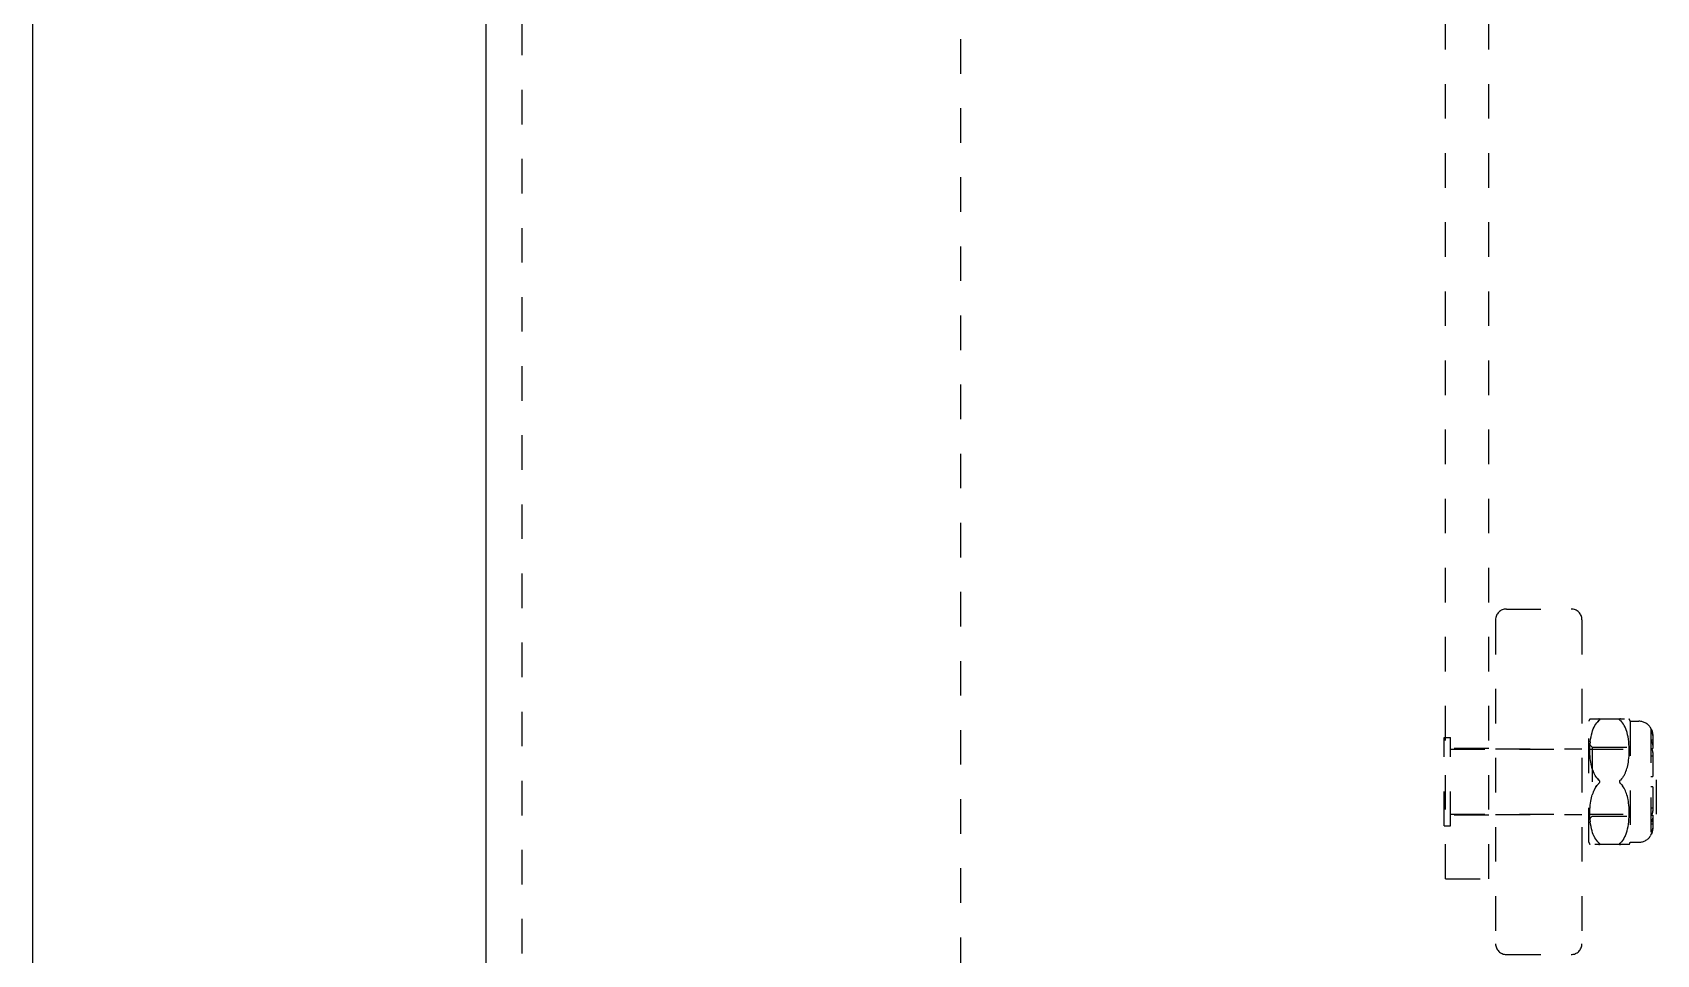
# Model space of a CAD drawing. Header units: inches. Extents: x -15 to 162, y -14 to 102.
# Drawn here: x 72.425 to 77.127, y 46.127 to 48.796 of the extents above; entities that cross this region are included whole.
import ezdxf

# ---------------------------------------------------------------- set-up
doc = ezdxf.new("R2010")
doc.units = ezdxf.units.IN
doc.header["$MEASUREMENT"] = 0
doc.linetypes.add('HIDDEN', pattern=[0.2, 0.1, -0.1])
for name, color, linetype in [('DEFAULT_2', 8, 'HIDDEN'), ('MAIN_OR_RIGHT_DOOR_ASSEMBLY', 7, 'Continuous'), ('SECONDARY_OR_LEFT_DOOR_ASSEMBLY', 7, 'Continuous')]:
    doc.layers.add(name, color=color, linetype=linetype)

# ---------------------------------------------------------------- blocks, each defined once
blk = doc.blocks.new('ENCLOSURE')
at = {"layer": 'DEFAULT_2', "color": 8, "linetype": 'HIDDEN'}
for p, q in [((75.1121, 85.9765), (75.1121, 17.0065)), ((76.5161, 46.3463), (76.5161, 52.5901)), ((76.6411, 46.3463), (76.6411, 52.5901)), ((76.6923, 47.127), (76.8799, 47.127)), ((76.6611, 47.0958), (76.6611, 46.1582)), ((76.9111, 47.0958), (76.9111, 46.1582)), ((76.9311, 46.452), (76.9311, 46.802)), ((76.9342, 46.8089), (77.048, 46.8089)), ((76.9486, 46.7894), (76.9512, 46.7936)), ((76.9512, 46.7936), (76.9539, 46.7974)), ((76.9567, 46.8008), (76.9597, 46.8039)), ((76.9619, 46.8062), (76.9615, 46.8057)), ((77.0218, 46.8045), (77.0224, 46.8039)), ((77.031, 46.7936), (77.0283, 46.7974)), ((77.0335, 46.7895), (77.031, 46.7937)), ((77.0511, 46.802), (77.0511, 46.452)), ((77.0511, 46.802), (77.0761, 46.802)), ((76.5121, 46.499), (76.5121, 46.755)), ((76.5121, 46.755), (76.5301, 46.755)), ((76.5301, 46.499), (76.5301, 46.755)), ((76.9348, 46.7355), (76.9355, 46.743)), ((76.9354, 46.7428), (76.9364, 46.7501)), ((76.9363, 46.7499), (76.9375, 46.7569)), ((76.9374, 46.7566), (76.9388, 46.7632)), ((76.9388, 46.763), (76.9404, 46.7692)), ((76.9403, 46.7691), (76.9421, 46.7749)), ((76.9421, 46.7747), (76.9441, 46.7801)), ((76.9441, 46.78), (76.9463, 46.785)), ((76.9462, 46.7849), (76.9486, 46.7895)), ((77.0359, 46.785), (77.0335, 46.7895)), ((77.0381, 46.7801), (77.0359, 46.785)), ((77.0401, 46.7748), (77.038, 46.7802)), ((77.0418, 46.7692), (77.04, 46.7749)), ((77.0434, 46.7631), (77.0418, 46.7693)), ((77.0447, 46.7568), (77.0433, 46.7633)), ((77.0458, 46.75), (77.0447, 46.757)), ((77.0467, 46.743), (77.0458, 46.7502)), ((77.0473, 46.7358), (77.0467, 46.7432)), ((77.1111, 46.7814), (77.1111, 46.4726)), ((77.1111, 46.7486), (77.1161, 46.7486)), ((77.1122, 46.7447), (77.1111, 46.7462)), ((77.1161, 46.7612), (77.1161, 46.7236)), ((76.6411, 46.7235), (76.5161, 46.7235)), ((76.5301, 46.721), (77.1271, 46.721)), ((76.6611, 46.722), (76.9111, 46.722)), ((76.9311, 46.737), (76.9411, 46.727)), ((76.9342, 46.7209), (76.9344, 46.7284)), ((76.9342, 46.7138), (76.9342, 46.7211)), ((76.9344, 46.707), (76.9342, 46.7141)), ((76.9344, 46.7282), (76.9348, 46.7358)), ((76.9348, 46.7006), (76.9344, 46.7072)), ((76.9353, 46.6944), (76.9348, 46.7007)), ((76.9411, 46.727), (76.9411, 46.527)), ((76.9411, 46.727), (77.1111, 46.727)), ((77.0469, 46.6949), (77.0474, 46.7012)), ((77.0478, 46.7285), (77.0473, 46.736)), ((77.0474, 46.701), (77.0478, 46.7077)), ((77.048, 46.7213), (77.0477, 46.7287)), ((77.0478, 46.7075), (77.048, 46.7144)), ((77.048, 46.7143), (77.048, 46.7215)), ((77.1111, 46.7236), (77.1161, 46.7236)), ((77.1111, 46.7024), (77.1161, 46.7024)), ((77.1154, 46.7378), (77.1148, 46.7396)), ((77.1161, 46.7325), (77.116, 46.7342)), ((77.1161, 46.7113), (77.116, 46.7127)), ((77.1161, 46.7113), (77.1161, 46.642)), ((77.1271, 46.533), (77.1271, 46.721)), ((76.936, 46.6887), (76.9353, 46.6946)), ((76.9367, 46.6833), (76.9359, 46.6888)), ((76.9376, 46.6783), (76.9367, 46.6834)), ((76.9386, 46.6735), (76.9376, 46.6783)), ((76.9397, 46.6691), (76.9386, 46.6736)), ((76.9409, 46.6649), (76.9397, 46.6691)), ((76.9422, 46.6608), (76.9409, 46.6649)), ((77.0331, 46.6455), (77.0351, 46.6494)), ((77.0351, 46.6493), (77.037, 46.6532)), ((77.037, 46.6532), (77.0386, 46.6572)), ((77.0386, 46.6571), (77.0401, 46.6612)), ((77.0401, 46.6611), (77.0414, 46.6653)), ((77.0414, 46.6652), (77.0426, 46.6696)), ((77.0426, 46.6695), (77.0437, 46.674)), ((77.0437, 46.674), (77.0447, 46.6788)), ((77.0446, 46.6787), (77.0455, 46.6839)), ((77.0455, 46.6838), (77.0463, 46.6893)), ((77.0463, 46.6892), (77.0469, 46.695)), ((76.9567, 46.6351), (76.9597, 46.632)), ((76.9603, 46.6314), (76.9597, 46.632)), ((76.9613, 46.6238), (76.9617, 46.6244)), ((77.0224, 46.622), (77.0218, 46.6226)), ((77.0254, 46.6189), (77.0224, 46.622)), ((77.0308, 46.6121), (77.0282, 46.6156)), ((77.0307, 46.6419), (77.0331, 46.6456)), ((77.0331, 46.6084), (77.0307, 46.6121)), ((77.0351, 46.6046), (77.0331, 46.6085)), ((77.037, 46.6008), (77.0351, 46.6047)), ((77.1111, 46.642), (77.1161, 46.642)), ((77.1161, 46.612), (77.1111, 46.612)), ((77.1161, 46.612), (77.1161, 46.5427)), ((76.9348, 46.5533), (76.9353, 46.5596)), ((76.9353, 46.5594), (76.936, 46.5653)), ((76.9359, 46.5652), (76.9367, 46.5707)), ((76.9367, 46.5706), (76.9376, 46.5758)), ((76.9376, 46.5757), (76.9386, 46.5805)), ((76.9386, 46.5804), (76.9397, 46.5849)), ((76.9397, 46.5849), (76.9409, 46.5891)), ((76.9436, 46.5971), (76.9453, 46.601)), ((77.0386, 46.5968), (77.037, 46.6008)), ((77.0401, 46.5928), (77.0386, 46.5969)), ((77.0414, 46.5887), (77.0401, 46.5929)), ((77.0426, 46.5845), (77.0414, 46.5888)), ((77.0437, 46.58), (77.0426, 46.5845)), ((77.0447, 46.5752), (77.0437, 46.58)), ((77.0455, 46.5702), (77.0446, 46.5753)), ((77.0463, 46.5647), (77.0455, 46.5702)), ((77.0469, 46.559), (77.0463, 46.5648)), ((77.0474, 46.5528), (77.0469, 46.5591)), ((76.6411, 46.5305), (76.5161, 46.5305)), ((76.5301, 46.533), (77.1271, 46.533)), ((76.6611, 46.532), (76.9111, 46.532)), ((76.9311, 46.517), (76.9411, 46.527)), ((76.9342, 46.54), (76.9344, 46.547)), ((76.9342, 46.5329), (76.9342, 46.5402)), ((76.9344, 46.5256), (76.9342, 46.5331)), ((76.9344, 46.5468), (76.9348, 46.5534)), ((76.9348, 46.5183), (76.9344, 46.5258)), ((76.9355, 46.511), (76.9348, 46.5185)), ((76.9364, 46.5039), (76.9354, 46.5112)), ((76.9411, 46.527), (77.1111, 46.527)), ((77.0458, 46.5038), (77.0467, 46.511)), ((77.0467, 46.5108), (77.0473, 46.5182)), ((77.0473, 46.518), (77.0478, 46.5255)), ((77.0478, 46.5464), (77.0474, 46.553)), ((77.0477, 46.5253), (77.048, 46.5327)), ((77.048, 46.5396), (77.0478, 46.5465)), ((77.048, 46.5325), (77.048, 46.5398)), ((77.1111, 46.5516), (77.1161, 46.5516)), ((77.1111, 46.5304), (77.1161, 46.5304)), ((77.1148, 46.5356), (77.1154, 46.5374)), ((77.116, 46.541), (77.1161, 46.5427)), ((77.1161, 46.5304), (77.1161, 46.4928)), ((76.5121, 46.499), (76.5301, 46.499)), ((76.9375, 46.4972), (76.9363, 46.5042)), ((76.9388, 46.4908), (76.9374, 46.4974)), ((76.9404, 46.4848), (76.9388, 46.491)), ((76.9421, 46.4791), (76.9403, 46.4849)), ((76.9441, 46.4739), (76.9421, 46.4793)), ((76.9463, 46.469), (76.9441, 46.474)), ((76.9486, 46.4645), (76.9462, 46.4691)), ((76.9512, 46.4604), (76.9486, 46.4646)), ((77.031, 46.4603), (77.0335, 46.4645)), ((77.0335, 46.4645), (77.0359, 46.469)), ((77.0359, 46.469), (77.0381, 46.4739)), ((77.038, 46.4738), (77.0401, 46.4792)), ((77.04, 46.4791), (77.0418, 46.4848)), ((77.0418, 46.4847), (77.0434, 46.4909)), ((77.0433, 46.4907), (77.0447, 46.4972)), ((77.0447, 46.497), (77.0458, 46.504)), ((77.1111, 46.5054), (77.1161, 46.5054)), ((77.048, 46.4451), (76.9342, 46.4451)), ((76.9539, 46.4566), (76.9512, 46.4604)), ((76.9567, 46.4532), (76.9539, 46.4566)), ((76.9567, 46.4532), (76.9597, 46.4501)), ((76.961, 46.4489), (76.9615, 46.4483)), ((77.0224, 46.4501), (77.0254, 46.4532)), ((77.0511, 46.452), (77.0761, 46.452)), ((76.5161, 46.3463), (76.6411, 46.3463)), ((76.6923, 46.127), (76.8799, 46.127))]:
    blk.add_line(p, q, dxfattribs=at)
for points in [[(76.9597, 46.8039), (76.9567, 46.8008), (76.9539, 46.7974)], [(76.9619, 46.8062), (76.9621, 46.8067), (76.9623, 46.8071), (76.9624, 46.8075), (76.9623, 46.8079), (76.9621, 46.8082), (76.9618, 46.8084), (76.9615, 46.8086), (76.961, 46.8088), (76.9604, 46.8088), (76.9597, 46.8089)], [(76.9597, 46.8039), (76.9604, 46.8045), (76.961, 46.8051), (76.9615, 46.8057)], [(76.961, 46.8088), (76.9615, 46.8086), (76.9619, 46.8084), (76.9621, 46.8082), (76.9623, 46.8079), (76.9624, 46.8075), (76.9623, 46.8071), (76.9621, 46.8067), (76.9618, 46.8062)], [(77.0224, 46.8089), (77.0217, 46.8088), (77.0212, 46.8088), (77.0207, 46.8086), (77.0203, 46.8084), (77.02, 46.8082), (77.0198, 46.8079), (77.0198, 46.8075), (77.0199, 46.8071), (77.02, 46.8067), (77.0203, 46.8062), (77.0207, 46.8056), (77.0212, 46.8051)], [(77.0218, 46.8045), (77.0212, 46.8051), (77.0207, 46.8057), (77.0203, 46.8062), (77.02, 46.8067), (77.0198, 46.8072), (77.0198, 46.8076), (77.0199, 46.8079), (77.02, 46.8082), (77.0203, 46.8084), (77.0207, 46.8086), (77.0212, 46.8088), (77.0218, 46.8088)], [(77.0224, 46.8039), (77.0254, 46.8008), (77.0283, 46.7975)], [(77.1161, 46.7612), (77.116, 46.7631), (77.1159, 46.7651), (77.1156, 46.7672), (77.1153, 46.7692), (77.1148, 46.7712), (77.1142, 46.7732), (77.1136, 46.7752), (77.1128, 46.7771), (77.112, 46.7789), (77.1111, 46.7806)], [(77.1111, 46.7806), (77.1122, 46.7785), (77.1132, 46.7762), (77.1141, 46.7738), (77.1148, 46.7713), (77.1154, 46.7687), (77.1158, 46.7661), (77.116, 46.7636), (77.1161, 46.7612)], [(77.1122, 46.7447), (77.1132, 46.7431), (77.1141, 46.7414), (77.1148, 46.7396)], [(77.1111, 46.725), (77.112, 46.7238), (77.1128, 46.7225), (77.1136, 46.7212), (77.1142, 46.7198), (77.1148, 46.7184), (77.1153, 46.717), (77.1156, 46.7155), (77.1159, 46.7141), (77.116, 46.7127)], [(77.1154, 46.7378), (77.1158, 46.736), (77.116, 46.7342)], [(76.9422, 46.6608), (76.9436, 46.6569), (76.9453, 46.653)], [(76.9597, 46.632), (76.9567, 46.6351), (76.954, 46.6383), (76.9515, 46.6418), (76.9492, 46.6454), (76.9471, 46.6492), (76.9453, 46.653)], [(76.954, 46.6157), (76.9515, 46.6122), (76.9492, 46.6086), (76.9471, 46.6048), (76.9453, 46.601), (76.9436, 46.5971), (76.9422, 46.5932), (76.9409, 46.5891)], [(76.9471, 46.6048), (76.9492, 46.6086), (76.9515, 46.6122), (76.954, 46.6157), (76.9567, 46.6189), (76.9597, 46.622)], [(76.9597, 46.632), (76.9603, 46.6314), (76.9608, 46.6308), (76.9613, 46.6302), (76.9617, 46.6296), (76.962, 46.6289), (76.9622, 46.6283), (76.9623, 46.6277), (76.9624, 46.627)], [(76.9597, 46.622), (76.9603, 46.6226), (76.9608, 46.6232)], [(76.9624, 46.627), (76.9623, 46.6264), (76.9622, 46.6257), (76.962, 46.6251), (76.9617, 46.6244), (76.9613, 46.6238), (76.9608, 46.6232), (76.9603, 46.6226)], [(77.0205, 46.6296), (77.0202, 46.6289), (77.02, 46.6283), (77.0198, 46.6277), (77.0198, 46.627)], [(77.0198, 46.627), (77.0198, 46.6264), (77.02, 46.6257), (77.0202, 46.6251), (77.0205, 46.6244), (77.0209, 46.6238), (77.0213, 46.6232), (77.0218, 46.6226), (77.0224, 46.622)], [(77.0205, 46.6296), (77.0209, 46.6302), (77.0213, 46.6308), (77.0218, 46.6314), (77.0224, 46.632)], [(77.0308, 46.6419), (77.0282, 46.6384), (77.0254, 46.6351), (77.0224, 46.632)], [(77.0224, 46.622), (77.0254, 46.6189), (77.0282, 46.6156)], [(77.1148, 46.5356), (77.1141, 46.5338), (77.1132, 46.5321), (77.1122, 46.5305), (77.1111, 46.529)], [(77.1153, 46.5158), (77.1148, 46.5144), (77.1142, 46.513), (77.1136, 46.5116), (77.1128, 46.5103), (77.112, 46.509), (77.1111, 46.5078)], [(77.1153, 46.5158), (77.1156, 46.5173), (77.1159, 46.5187), (77.116, 46.5201), (77.1161, 46.5215)], [(77.116, 46.541), (77.1158, 46.5392), (77.1154, 46.5374)], [(77.1161, 46.4928), (77.116, 46.4904), (77.1158, 46.4879), (77.1154, 46.4853), (77.1148, 46.4828), (77.1141, 46.4802), (77.1132, 46.4778), (77.1122, 46.4755), (77.1111, 46.4734)], [(77.1111, 46.4734), (77.112, 46.4751), (77.1128, 46.4769), (77.1136, 46.4788), (77.1142, 46.4808), (77.1148, 46.4828), (77.1153, 46.4848), (77.1156, 46.4868), (77.1159, 46.4889), (77.116, 46.4909), (77.1161, 46.4928)], [(76.961, 46.4489), (76.9604, 46.4495), (76.9597, 46.4501)], [(76.9597, 46.4451), (76.9604, 46.4452), (76.961, 46.4453), (76.9615, 46.4454), (76.9619, 46.4456), (76.9621, 46.4458), (76.9623, 46.4461), (76.9624, 46.4465), (76.9623, 46.4469), (76.9621, 46.4473), (76.9618, 46.4478)], [(76.9615, 46.4484), (76.9619, 46.4478), (76.9621, 46.4473), (76.9623, 46.4469), (76.9624, 46.4465), (76.9623, 46.4461), (76.9621, 46.4458), (76.9618, 46.4456), (76.9615, 46.4454), (76.961, 46.4453)], [(77.0224, 46.4501), (77.0217, 46.4495), (77.0212, 46.4489), (77.0207, 46.4483), (77.0203, 46.4478), (77.02, 46.4473), (77.0198, 46.4469), (77.0198, 46.4465), (77.0199, 46.4461), (77.02, 46.4458), (77.0203, 46.4456), (77.0207, 46.4454), (77.0212, 46.4452), (77.0218, 46.4452), (77.0224, 46.4451)], [(77.0217, 46.4452), (77.0212, 46.4453), (77.0207, 46.4454), (77.0203, 46.4456), (77.02, 46.4458), (77.0198, 46.4461), (77.0198, 46.4465), (77.0199, 46.4469), (77.02, 46.4474), (77.0203, 46.4478), (77.0207, 46.4484), (77.0212, 46.4489)], [(77.031, 46.4604), (77.0283, 46.4566), (77.0254, 46.4532), (77.0224, 46.4501)]]:
    blk.add_lwpolyline(points, dxfattribs=at)
for centre, radius, start, end in [((76.6923, 47.0958), 0.0312, 90, 180), ((76.8799, 47.0958), 0.0312, 0, 90), ((76.9874, 46.7807), 0.0603, 151.9212, 159.2516), ((76.9947, 46.7807), 0.0603, 20.7484, 28.0821), ((77.0761, 46.762), 0.04, 28.955, 90), ((77.0761, 46.492), 0.04, 270, 331.045), ((76.9874, 46.4734), 0.0603, 200.7484, 208.0788), ((76.9947, 46.4734), 0.0603, 331.9179, 339.2516), ((76.6923, 46.1582), 0.0312, 180, 270), ((76.8799, 46.1582), 0.0312, 270, 0)]:
    blk.add_arc(centre, radius, start, end, dxfattribs=at)
at = {"layer": 'MAIN_OR_RIGHT_DOOR_ASSEMBLY', "color": 8, "linetype": 'HIDDEN'}
blk.add_line((73.8411, 61.2298), (73.8411, 41.7531), dxfattribs=at)
at = {"layer": 'MAIN_OR_RIGHT_DOOR_ASSEMBLY', "color": 3, "linetype": 'Continuous'}
blk.add_line((73.7371, 61.0748), (73.7371, 41.9081), dxfattribs=at)
at = {"layer": 'SECONDARY_OR_LEFT_DOOR_ASSEMBLY', "color": 3, "linetype": 'Continuous'}
blk.add_line((72.4246, 86.6375), (72.4246, 16.3455), dxfattribs=at)

msp = doc.modelspace()

# ---------------------------------------------------------------- block references
msp.add_blockref('ENCLOSURE', (0, 0))

doc.saveas('drawing.dxf')
